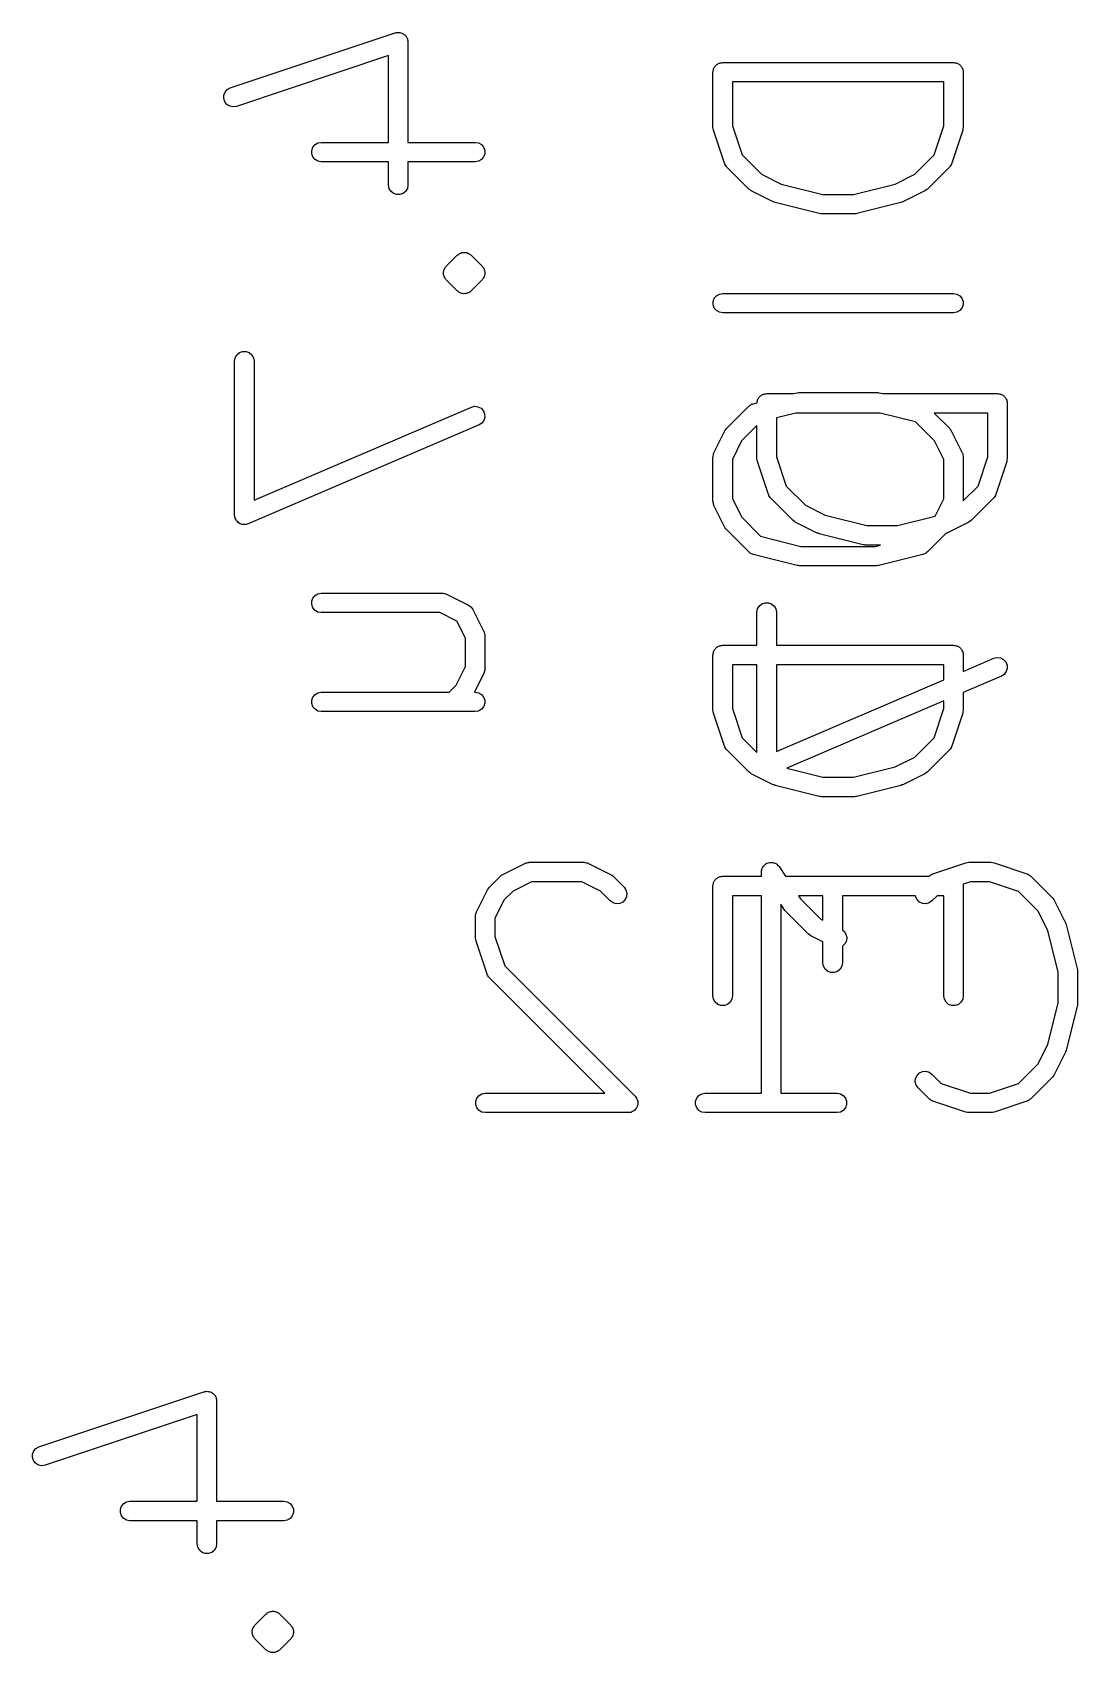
# Model space of a CAD drawing. Extents: x 7.9 to 72.3, y -91 to -26.2.
# Drawn here: x 17.13 to 22.59, y -50.54 to -42.08 of the extents above; entities that cross this region are included whole.
import ezdxf

# ---------------------------------------------------------------- set-up
doc = ezdxf.new("R2010")
doc.units = 0
doc.header["$MEASUREMENT"] = 0
doc.layers.add('BLACK', color=7, linetype='CONTINUOUS')

msp = doc.modelspace()

# ---------------------------------------------------------------- linework, layer by layer
at = {"layer": 'Black'}
for p, q in [((18.1625, -42.3689), (19.0243, -42.0816)), ((19.0243, -42.0816), (19.028, -42.0811)), ((19.028, -42.0811), (19.0316, -42.0798)), ((19.0316, -42.0798), (19.0367, -42.0798)), ((19.0367, -42.0798), (19.0418, -42.079)), ((19.0418, -42.079), (19.0454, -42.0798)), ((19.0454, -42.0798), (19.0492, -42.0798)), ((19.0492, -42.0798), (19.054, -42.0815)), ((19.054, -42.0815), (19.0591, -42.0826)), ((19.0591, -42.0826), (19.0623, -42.0845)), ((19.0623, -42.0845), (19.0658, -42.0858)), ((19.0658, -42.0858), (19.0697, -42.0891)), ((19.0697, -42.0891), (19.0741, -42.0918)), ((19.0741, -42.0918), (19.0764, -42.0947)), ((19.0764, -42.0947), (19.0793, -42.0972)), ((19.0793, -42.0972), (19.0819, -42.1016)), ((19.0819, -42.1016), (19.0851, -42.1056)), ((19.0851, -42.1056), (19.0862, -42.1092)), ((19.0862, -42.1092), (19.0881, -42.1124)), ((19.0881, -42.1124), (19.089, -42.1175)), ((19.089, -42.1175), (19.0906, -42.1224)), ((19.0906, -42.1224), (19.0905, -42.1261)), ((19.0905, -42.1261), (19.0912, -42.1298)), ((19.0912, -42.1298), (19.0912, -42.6535)), ((18.9896, -42.2003), (18.1947, -42.4653)), ((18.9896, -42.6535), (18.9896, -42.2003)), ((20.7106, -42.2433), (20.7148, -42.2417)), ((20.7148, -42.2417), (20.7187, -42.2395)), ((20.7187, -42.2395), (20.7231, -42.2388)), ((20.7231, -42.2388), (20.7272, -42.2372)), ((20.7272, -42.2372), (20.7317, -42.2372)), ((20.7317, -42.2372), (20.736, -42.2365)), ((20.736, -42.2365), (21.9425, -42.2365)), ((21.9425, -42.2365), (21.9469, -42.2372)), ((21.9469, -42.2372), (21.9514, -42.2372)), ((21.9514, -42.2372), (21.9555, -42.2388)), ((21.9555, -42.2388), (21.9599, -42.2395)), ((21.9599, -42.2395), (21.9638, -42.2417)), ((21.9638, -42.2417), (21.9679, -42.2433)), ((20.6852, -42.2873), (20.686, -42.2829)), ((20.6852, -42.5745), (20.6852, -42.2873)), ((20.686, -42.2784), (20.6875, -42.2743)), ((20.686, -42.2829), (20.686, -42.2784)), ((20.6875, -42.2743), (20.6883, -42.2699)), ((20.6883, -42.2699), (20.6905, -42.266)), ((20.6905, -42.266), (20.6921, -42.2619)), ((20.6921, -42.2619), (20.6949, -42.2585)), ((20.6949, -42.2585), (20.6971, -42.2546)), ((20.6971, -42.2546), (20.7005, -42.2518)), ((20.7005, -42.2518), (20.7034, -42.2483)), ((20.7034, -42.2483), (20.7072, -42.2461)), ((20.7072, -42.2461), (20.7106, -42.2433)), ((21.9679, -42.2433), (21.9714, -42.2461)), ((21.9714, -42.2461), (21.9752, -42.2483)), ((21.9752, -42.2483), (21.9781, -42.2518)), ((21.9781, -42.2518), (21.9815, -42.2546)), ((21.9815, -42.2546), (21.9837, -42.2585)), ((21.9837, -42.2585), (21.9865, -42.2619)), ((21.9865, -42.2619), (21.9881, -42.266)), ((21.9881, -42.266), (21.9903, -42.2699)), ((21.9903, -42.2699), (21.9911, -42.2743)), ((21.9911, -42.2743), (21.9926, -42.2784)), ((21.9926, -42.2784), (21.9926, -42.2829)), ((21.9926, -42.2829), (21.9933, -42.2873)), ((21.9933, -42.2873), (21.9933, -42.5745)), ((18.1283, -42.4245), (18.1288, -42.4069)), ((18.1288, -42.4069), (18.1353, -42.3905)), ((18.1353, -42.3905), (18.147, -42.3773)), ((18.147, -42.3773), (18.1625, -42.3689)), ((20.7868, -42.3381), (20.7868, -42.5663)), ((21.8917, -42.3381), (20.7868, -42.3381)), ((21.8917, -42.5663), (21.8917, -42.3381)), ((18.1339, -42.4413), (18.1283, -42.4245)), ((18.1449, -42.4551), (18.1339, -42.4413)), ((18.1599, -42.4643), (18.1449, -42.4551)), ((18.1772, -42.4679), (18.1599, -42.4643)), ((18.1947, -42.4653), (18.1772, -42.4679)), ((20.6867, -42.5825), (20.6852, -42.5745)), ((20.7868, -42.5663), (20.8379, -42.7194)), ((21.8407, -42.7194), (21.8917, -42.5663)), ((21.9933, -42.5745), (21.9919, -42.5825)), ((18.5942, -42.6789), (18.6056, -42.6654)), ((18.6056, -42.6654), (18.6208, -42.6566)), ((18.6208, -42.6566), (18.6382, -42.6535)), ((18.6382, -42.6535), (18.9896, -42.6535)), ((19.0912, -42.6535), (19.4425, -42.6535)), ((19.4425, -42.6535), (19.4599, -42.6566)), ((19.4599, -42.6566), (19.4752, -42.6654)), ((19.4752, -42.6654), (19.4865, -42.6789)), ((20.6879, -42.5906), (20.6867, -42.5825)), ((20.7453, -42.7629), (20.6879, -42.5906)), ((21.9907, -42.5906), (21.9333, -42.7629)), ((21.9919, -42.5825), (21.9907, -42.5906)), ((18.5882, -42.6955), (18.5942, -42.6789)), ((18.5882, -42.7132), (18.5882, -42.6955)), ((18.5942, -42.7297), (18.5882, -42.7132)), ((18.6056, -42.7432), (18.5942, -42.7297)), ((18.6208, -42.7521), (18.6056, -42.7432)), ((19.4752, -42.7432), (19.4599, -42.7521)), ((19.4865, -42.7297), (19.4752, -42.7432)), ((19.4865, -42.6789), (19.4926, -42.6955)), ((19.4926, -42.7132), (19.4865, -42.7297)), ((19.4926, -42.6955), (19.4926, -42.7132)), ((20.8379, -42.7194), (20.9385, -42.82)), ((21.7401, -42.82), (21.8407, -42.7194)), ((18.6382, -42.7551), (18.6208, -42.7521)), ((18.9896, -42.7551), (18.6382, -42.7551)), ((18.9896, -42.8767), (18.9896, -42.7551)), ((19.4425, -42.7551), (19.0912, -42.7551)), ((19.0912, -42.7551), (19.0912, -42.8767)), ((19.4599, -42.7521), (19.4425, -42.7551)), ((20.7467, -42.7655), (20.7453, -42.7629)), ((20.7475, -42.7683), (20.7467, -42.7655)), ((20.7509, -42.7732), (20.7475, -42.7683)), ((20.7537, -42.7785), (20.7509, -42.7732)), ((20.7559, -42.7804), (20.7537, -42.7785)), ((20.7576, -42.7828), (20.7559, -42.7804)), ((20.8725, -42.8977), (20.7576, -42.7828)), ((20.9385, -42.82), (21.041, -42.8713)), ((21.6376, -42.8713), (21.7401, -42.82)), ((21.921, -42.7828), (21.8061, -42.8977)), ((21.9227, -42.7804), (21.921, -42.7828)), ((21.9249, -42.7785), (21.9227, -42.7804)), ((21.9277, -42.7732), (21.9249, -42.7785)), ((21.9311, -42.7683), (21.9277, -42.7732)), ((21.9319, -42.7655), (21.9311, -42.7683)), ((21.9333, -42.7629), (21.9319, -42.7655)), ((18.9926, -42.8941), (18.9896, -42.8767)), ((19.0015, -42.9093), (18.9926, -42.8941)), ((19.015, -42.9207), (19.0015, -42.9093)), ((19.0793, -42.9093), (19.0658, -42.9207)), ((19.0881, -42.8941), (19.0793, -42.9093)), ((19.0912, -42.8767), (19.0881, -42.8941)), ((20.8792, -42.9024), (20.8725, -42.8977)), ((20.8857, -42.9072), (20.8792, -42.9024)), ((21.0006, -42.9647), (20.8857, -42.9072)), ((21.041, -42.8713), (21.2594, -42.9259)), ((21.4192, -42.9259), (21.6376, -42.8713)), ((21.7929, -42.9072), (21.678, -42.9647)), ((21.7995, -42.9024), (21.7929, -42.9072)), ((21.8061, -42.8977), (21.7995, -42.9024)), ((19.0316, -42.9267), (19.015, -42.9207)), ((19.0492, -42.9267), (19.0316, -42.9267)), ((19.0658, -42.9207), (19.0492, -42.9267)), ((21.0059, -42.9663), (21.0006, -42.9647)), ((21.011, -42.9685), (21.0059, -42.9663)), ((21.2408, -43.026), (21.011, -42.9685)), ((21.2594, -42.9259), (21.4192, -42.9259)), ((21.6676, -42.9685), (21.4378, -43.026)), ((21.6727, -42.9663), (21.6676, -42.9685)), ((21.678, -42.9647), (21.6727, -42.9663)), ((21.247, -43.0264), (21.2408, -43.026)), ((21.2531, -43.0275), (21.247, -43.0264)), ((21.4255, -43.0275), (21.2531, -43.0275)), ((21.4316, -43.0264), (21.4255, -43.0275)), ((21.4378, -43.026), (21.4316, -43.0264)), ((19.2917, -43.3004), (19.3492, -43.2429)), ((19.3492, -43.2429), (19.3528, -43.2404)), ((19.3528, -43.2404), (19.356, -43.2372)), ((19.356, -43.2372), (19.36, -43.2354)), ((19.36, -43.2354), (19.3636, -43.2328)), ((19.3636, -43.2328), (19.3679, -43.2317)), ((19.3679, -43.2317), (19.3719, -43.2298)), ((19.3719, -43.2298), (19.3764, -43.2294)), ((19.3764, -43.2294), (19.3807, -43.2283)), ((19.3807, -43.2283), (19.3851, -43.2286)), ((19.3851, -43.2286), (19.3895, -43.2283)), ((19.3895, -43.2283), (19.3938, -43.2294)), ((19.3938, -43.2294), (19.3982, -43.2298)), ((19.3982, -43.2298), (19.4023, -43.2317)), ((19.4023, -43.2317), (19.4066, -43.2328)), ((19.4066, -43.2328), (19.4102, -43.2354)), ((19.4102, -43.2354), (19.4142, -43.2372)), ((19.4142, -43.2372), (19.4174, -43.2404)), ((19.4174, -43.2404), (19.421, -43.2429)), ((19.421, -43.2429), (19.4785, -43.3004)), ((19.277, -43.3319), (19.2776, -43.3297)), ((19.2774, -43.3363), (19.277, -43.3319)), ((19.277, -43.3407), (19.2774, -43.3363)), ((19.2776, -43.3429), (19.277, -43.3407)), ((19.2776, -43.3275), (19.2784, -43.3254)), ((19.2776, -43.3297), (19.2776, -43.3275)), ((19.2784, -43.3254), (19.2786, -43.3232)), ((19.2786, -43.3232), (19.2805, -43.3191)), ((19.2805, -43.3191), (19.2816, -43.3148)), ((19.2816, -43.3148), (19.2829, -43.313)), ((19.2829, -43.313), (19.2836, -43.3109)), ((19.2836, -43.3109), (19.2851, -43.3092)), ((19.2851, -43.3092), (19.286, -43.3072)), ((19.286, -43.3072), (19.2892, -43.304)), ((19.2892, -43.304), (19.2917, -43.3004)), ((19.4785, -43.3004), (19.481, -43.304)), ((19.481, -43.304), (19.4842, -43.3072)), ((19.4842, -43.3072), (19.4851, -43.3092)), ((19.4851, -43.3092), (19.4865, -43.3109)), ((19.4865, -43.3109), (19.4873, -43.313)), ((19.4873, -43.313), (19.4886, -43.3148)), ((19.4886, -43.3148), (19.4897, -43.3191)), ((19.4897, -43.3191), (19.4916, -43.3232)), ((19.4916, -43.3232), (19.4918, -43.3254)), ((19.4918, -43.3254), (19.4926, -43.3275)), ((19.4926, -43.3275), (19.4926, -43.3297)), ((19.4926, -43.3297), (19.4932, -43.3319)), ((19.4932, -43.3407), (19.4926, -43.3429)), ((19.4932, -43.3319), (19.4928, -43.3363)), ((19.4928, -43.3363), (19.4932, -43.3407)), ((19.2776, -43.3451), (19.2776, -43.3429)), ((19.2784, -43.3472), (19.2776, -43.3451)), ((19.2786, -43.3495), (19.2784, -43.3472)), ((19.2805, -43.3535), (19.2786, -43.3495)), ((19.2816, -43.3578), (19.2805, -43.3535)), ((19.2829, -43.3596), (19.2816, -43.3578)), ((19.2836, -43.3617), (19.2829, -43.3596)), ((19.2851, -43.3634), (19.2836, -43.3617)), ((19.286, -43.3654), (19.2851, -43.3634)), ((19.2892, -43.3686), (19.286, -43.3654)), ((19.2917, -43.3722), (19.2892, -43.3686)), ((19.3492, -43.4297), (19.2917, -43.3722)), ((19.4785, -43.3722), (19.421, -43.4297)), ((19.481, -43.3686), (19.4785, -43.3722)), ((19.4842, -43.3654), (19.481, -43.3686)), ((19.4851, -43.3634), (19.4842, -43.3654)), ((19.4865, -43.3617), (19.4851, -43.3634)), ((19.4873, -43.3596), (19.4865, -43.3617)), ((19.4886, -43.3578), (19.4873, -43.3596)), ((19.4897, -43.3535), (19.4886, -43.3578)), ((19.4916, -43.3495), (19.4897, -43.3535)), ((19.4918, -43.3472), (19.4916, -43.3495)), ((19.4926, -43.3451), (19.4918, -43.3472)), ((19.4926, -43.3429), (19.4926, -43.3451)), ((19.3528, -43.4322), (19.3492, -43.4297)), ((19.356, -43.4354), (19.3528, -43.4322)), ((19.36, -43.4373), (19.356, -43.4354)), ((19.3636, -43.4398), (19.36, -43.4373)), ((19.3679, -43.441), (19.3636, -43.4398)), ((19.3719, -43.4428), (19.3679, -43.441)), ((19.3764, -43.4432), (19.3719, -43.4428)), ((19.3807, -43.4444), (19.3764, -43.4432)), ((19.3851, -43.444), (19.3807, -43.4444)), ((19.3895, -43.4444), (19.3851, -43.444)), ((19.3938, -43.4432), (19.3895, -43.4444)), ((19.3982, -43.4428), (19.3938, -43.4432)), ((19.4023, -43.441), (19.3982, -43.4428)), ((19.4066, -43.4398), (19.4023, -43.441)), ((19.4102, -43.4373), (19.4066, -43.4398)), ((19.4142, -43.4354), (19.4102, -43.4373)), ((19.4174, -43.4322), (19.4142, -43.4354)), ((19.421, -43.4297), (19.4174, -43.4322)), ((20.686, -43.4849), (20.6921, -43.4684)), ((20.686, -43.5026), (20.686, -43.4849)), ((20.6921, -43.5192), (20.686, -43.5026)), ((20.6921, -43.4684), (20.7034, -43.4548)), ((20.7034, -43.4548), (20.7187, -43.446)), ((20.7187, -43.446), (20.736, -43.443)), ((20.736, -43.443), (21.9425, -43.443)), ((21.9425, -43.443), (21.9599, -43.446)), ((21.9599, -43.446), (21.9752, -43.4548)), ((21.9752, -43.4548), (21.9865, -43.4684)), ((21.9865, -43.4684), (21.9926, -43.4849)), ((21.9926, -43.5026), (21.9865, -43.5192)), ((21.9926, -43.4849), (21.9926, -43.5026)), ((20.7034, -43.5327), (20.6921, -43.5192)), ((20.7187, -43.5415), (20.7034, -43.5327)), ((20.736, -43.5446), (20.7187, -43.5415)), ((21.9425, -43.5446), (20.736, -43.5446)), ((21.9599, -43.5415), (21.9425, -43.5446)), ((21.9752, -43.5327), (21.9599, -43.5415)), ((21.9865, -43.5192), (21.9752, -43.5327)), ((18.1883, -43.7786), (18.1971, -43.7633)), ((18.1971, -43.7633), (18.2106, -43.7519)), ((18.2106, -43.7519), (18.2272, -43.7459)), ((18.2272, -43.7459), (18.2449, -43.7459)), ((18.2449, -43.7459), (18.2614, -43.7519)), ((18.2614, -43.7519), (18.275, -43.7633)), ((18.275, -43.7633), (18.2838, -43.7786)), ((18.1852, -43.7959), (18.1883, -43.7786)), ((18.1852, -44.6003), (18.1852, -43.7959)), ((18.2838, -43.7786), (18.2868, -43.7959)), ((18.2868, -43.7959), (18.2868, -44.5232)), ((20.8916, -44.021), (20.8961, -44.019)), ((20.8961, -44.019), (20.9158, -44.0141)), ((20.9158, -44.0141), (20.916, -44.0129)), ((20.916, -44.0084), (20.9175, -44.0043)), ((20.916, -44.0129), (20.916, -44.0084)), ((20.9175, -44.0043), (20.9183, -43.9999)), ((20.9183, -43.9999), (20.9205, -43.996)), ((20.9205, -43.996), (20.9221, -43.9919)), ((20.9221, -43.9919), (20.9249, -43.9885)), ((20.9249, -43.9885), (20.9271, -43.9846)), ((20.9271, -43.9846), (20.9305, -43.9818)), ((20.9305, -43.9818), (20.9334, -43.9783)), ((20.9334, -43.9783), (20.9372, -43.9761)), ((20.9372, -43.9761), (20.9406, -43.9733)), ((20.9406, -43.9733), (20.9448, -43.9717)), ((20.9448, -43.9717), (20.9487, -43.9695)), ((20.9487, -43.9695), (20.9531, -43.9688)), ((20.9531, -43.9688), (20.9572, -43.9672)), ((20.9572, -43.9672), (20.9617, -43.9672)), ((20.9617, -43.9672), (20.966, -43.9665)), ((20.966, -43.9665), (21.1062, -43.9665)), ((21.1062, -43.9665), (21.1259, -43.9616)), ((21.1259, -43.9616), (21.1321, -43.9611)), ((21.1321, -43.9611), (21.1382, -43.96)), ((21.1382, -43.96), (21.5404, -43.96)), ((21.5404, -43.96), (21.5465, -43.9611)), ((21.5465, -43.9611), (21.5527, -43.9616)), ((21.5527, -43.9616), (21.5723, -43.9665)), ((21.5723, -43.9665), (22.1725, -43.9665)), ((22.1725, -43.9665), (22.1769, -43.9672)), ((22.1769, -43.9672), (22.1814, -43.9672)), ((22.1814, -43.9672), (22.1855, -43.9688)), ((22.1855, -43.9688), (22.1899, -43.9695)), ((22.1899, -43.9695), (22.1938, -43.9717)), ((22.1938, -43.9717), (22.1979, -43.9733)), ((22.1979, -43.9733), (22.2014, -43.9761)), ((22.2014, -43.9761), (22.2052, -43.9783)), ((22.2052, -43.9783), (22.2081, -43.9818)), ((22.2081, -43.9818), (22.2115, -43.9846)), ((22.2115, -43.9846), (22.2137, -43.9885)), ((22.2137, -43.9885), (22.2165, -43.9919)), ((22.2165, -43.9919), (22.2181, -43.996)), ((22.2181, -43.996), (22.2203, -43.9999)), ((22.2203, -43.9999), (22.2211, -44.0043)), ((22.2211, -44.0043), (22.2226, -44.0084)), ((22.2226, -44.0084), (22.2226, -44.0129)), ((22.2226, -44.0129), (22.2233, -44.0173)), ((22.2233, -44.0173), (22.2233, -44.3045)), ((18.2868, -44.5232), (19.4225, -44.0365)), ((19.4225, -44.0365), (19.4397, -44.0325)), ((19.4397, -44.0325), (19.4572, -44.0346)), ((19.4572, -44.0346), (19.473, -44.0425)), ((19.473, -44.0425), (19.4851, -44.0554)), ((19.4851, -44.0554), (19.492, -44.0716)), ((19.493, -44.0892), (19.4879, -44.1061)), ((19.492, -44.0716), (19.493, -44.0892)), ((20.7576, -44.1473), (20.8725, -44.0324)), ((20.8725, -44.0324), (20.8765, -44.0296)), ((20.8765, -44.0296), (20.88, -44.0262)), ((20.88, -44.0262), (20.8836, -44.0246)), ((20.8836, -44.0246), (20.8869, -44.0222)), ((20.8869, -44.0222), (20.8916, -44.021)), ((21.1188, -44.0681), (21.0168, -44.0935)), ((21.0168, -44.0935), (21.0168, -44.2963)), ((21.5598, -44.0681), (21.1188, -44.0681)), ((21.7442, -44.1142), (21.5598, -44.0681)), ((21.8418, -44.0681), (21.921, -44.1473)), ((22.1217, -44.0681), (21.8418, -44.0681)), ((22.1217, -44.2963), (22.1217, -44.0681)), ((19.4626, -44.1299), (18.2561, -44.647)), ((19.4773, -44.1202), (19.4626, -44.1299)), ((19.4879, -44.1061), (19.4773, -44.1202)), ((20.6906, -44.2754), (20.7481, -44.1605)), ((20.7481, -44.1605), (20.7529, -44.1539)), ((20.7529, -44.1539), (20.7576, -44.1473)), ((20.9152, -44.1333), (20.8352, -44.2133)), ((20.9152, -44.3045), (20.9152, -44.1333)), ((21.8433, -44.2133), (21.7442, -44.1142)), ((21.921, -44.1473), (21.9257, -44.1539)), ((21.9257, -44.1539), (21.9305, -44.1605)), ((21.9305, -44.1605), (21.988, -44.2754)), ((20.8352, -44.2133), (20.7868, -44.3101)), ((21.8917, -44.3101), (21.8433, -44.2133)), ((20.6852, -44.2981), (20.6858, -44.2952)), ((20.6852, -44.5279), (20.6852, -44.2981)), ((20.6856, -44.2923), (20.6873, -44.2866)), ((20.6858, -44.2952), (20.6856, -44.2923)), ((20.6873, -44.2866), (20.6883, -44.2807)), ((20.6883, -44.2807), (20.6898, -44.2782)), ((20.6898, -44.2782), (20.6906, -44.2754)), ((20.7868, -44.3101), (20.7868, -44.5159)), ((20.9167, -44.3125), (20.9152, -44.3045)), ((20.9179, -44.3206), (20.9167, -44.3125)), ((20.9753, -44.4929), (20.9179, -44.3206)), ((21.0168, -44.2963), (21.0679, -44.4494)), ((21.8917, -44.5159), (21.8917, -44.3101)), ((21.988, -44.2754), (21.9888, -44.2782)), ((21.9888, -44.2782), (21.9903, -44.2807)), ((21.9903, -44.2807), (21.9913, -44.2866)), ((21.9913, -44.2866), (21.993, -44.2923)), ((21.993, -44.2923), (21.9928, -44.2952)), ((21.9928, -44.2952), (21.9933, -44.2981)), ((21.9933, -44.2981), (21.9933, -44.5268)), ((22.0707, -44.4494), (22.1217, -44.2963)), ((22.2207, -44.3206), (22.1633, -44.4929)), ((22.2219, -44.3125), (22.2207, -44.3206)), ((22.2233, -44.3045), (22.2219, -44.3125)), ((20.6858, -44.5308), (20.6852, -44.5279)), ((20.7868, -44.5159), (20.8353, -44.6127)), ((20.9767, -44.4955), (20.9753, -44.4929)), ((20.9775, -44.4983), (20.9767, -44.4955)), ((20.9809, -44.5032), (20.9775, -44.4983)), ((20.9837, -44.5085), (20.9809, -44.5032)), ((20.9859, -44.5104), (20.9837, -44.5085)), ((20.9876, -44.5128), (20.9859, -44.5104)), ((21.1025, -44.6277), (20.9876, -44.5128)), ((21.0679, -44.4494), (21.1685, -44.55)), ((21.8464, -44.6066), (21.8917, -44.5159)), ((21.9933, -44.5268), (22.0707, -44.4494)), ((22.151, -44.5128), (22.0361, -44.6277)), ((22.1527, -44.5104), (22.151, -44.5128)), ((22.1549, -44.5085), (22.1527, -44.5104)), ((22.1577, -44.5032), (22.1549, -44.5085)), ((22.1611, -44.4983), (22.1577, -44.5032)), ((22.1619, -44.4955), (22.1611, -44.4983)), ((22.1633, -44.4929), (22.1619, -44.4955)), ((18.1863, -44.606), (18.1852, -44.6003)), ((18.1866, -44.6119), (18.1863, -44.606)), ((18.1878, -44.6146), (18.1866, -44.6119)), ((20.6856, -44.5337), (20.6858, -44.5308)), ((20.6873, -44.5394), (20.6856, -44.5337)), ((20.6883, -44.5453), (20.6873, -44.5394)), ((20.6898, -44.5478), (20.6883, -44.5453)), ((20.6906, -44.5506), (20.6898, -44.5478)), ((20.7481, -44.6655), (20.6906, -44.5506)), ((21.1685, -44.55), (21.271, -44.6013)), ((21.271, -44.6013), (21.4894, -44.6559)), ((21.6492, -44.6559), (21.8464, -44.6066)), ((18.1883, -44.6176), (18.1878, -44.6146)), ((18.1912, -44.6227), (18.1883, -44.6176)), ((18.1935, -44.6281), (18.1912, -44.6227)), ((18.1956, -44.6303), (18.1935, -44.6281)), ((18.1971, -44.6329), (18.1956, -44.6303)), ((18.2016, -44.6367), (18.1971, -44.6329)), ((18.2056, -44.6409), (18.2016, -44.6367)), ((18.2083, -44.6423), (18.2056, -44.6409)), ((18.2106, -44.6443), (18.2083, -44.6423)), ((18.2161, -44.6463), (18.2106, -44.6443)), ((18.2214, -44.6489), (18.2161, -44.6463)), ((18.2244, -44.6493), (18.2214, -44.6489)), ((18.2272, -44.6503), (18.2244, -44.6493)), ((18.2331, -44.6503), (18.2272, -44.6503)), ((18.2389, -44.651), (18.2331, -44.6503)), ((18.2418, -44.6503), (18.2389, -44.651)), ((18.2449, -44.6503), (18.2418, -44.6503)), ((18.2504, -44.6483), (18.2449, -44.6503)), ((18.2561, -44.647), (18.2504, -44.6483)), ((20.7529, -44.6721), (20.7481, -44.6655)), ((20.7576, -44.6787), (20.7529, -44.6721)), ((20.8725, -44.7936), (20.7576, -44.6787)), ((20.8353, -44.6127), (20.9344, -44.7118)), ((21.1092, -44.6324), (21.1025, -44.6277)), ((21.1157, -44.6372), (21.1092, -44.6324)), ((21.2306, -44.6947), (21.1157, -44.6372)), ((21.2359, -44.6963), (21.2306, -44.6947)), ((21.241, -44.6985), (21.2359, -44.6963)), ((21.4894, -44.6559), (21.6492, -44.6559)), ((21.9038, -44.6959), (21.8061, -44.7936)), ((21.908, -44.6947), (21.9038, -44.6959)), ((22.0229, -44.6372), (21.908, -44.6947)), ((22.0295, -44.6324), (22.0229, -44.6372)), ((22.0361, -44.6277), (22.0295, -44.6324)), ((20.9344, -44.7118), (21.1445, -44.7644)), ((21.1445, -44.7644), (21.5341, -44.7644)), ((21.4708, -44.756), (21.241, -44.6985)), ((21.477, -44.7564), (21.4708, -44.756)), ((21.4831, -44.7575), (21.477, -44.7564)), ((21.5616, -44.7575), (21.4831, -44.7575)), ((21.5341, -44.7644), (21.5616, -44.7575)), ((20.8765, -44.7964), (20.8725, -44.7936)), ((20.88, -44.7998), (20.8765, -44.7964)), ((20.8836, -44.8014), (20.88, -44.7998)), ((20.8869, -44.8038), (20.8836, -44.8014)), ((20.8916, -44.805), (20.8869, -44.8038)), ((20.8961, -44.807), (20.8916, -44.805)), ((21.1259, -44.8644), (20.8961, -44.807)), ((21.1321, -44.8649), (21.1259, -44.8644)), ((21.1382, -44.866), (21.1321, -44.8649)), ((21.5404, -44.866), (21.1382, -44.866)), ((21.5465, -44.8649), (21.5404, -44.866)), ((21.5527, -44.8644), (21.5465, -44.8649)), ((21.7825, -44.807), (21.5527, -44.8644)), ((21.787, -44.805), (21.7825, -44.807)), ((21.7917, -44.8038), (21.787, -44.805)), ((21.795, -44.8014), (21.7917, -44.8038)), ((21.7986, -44.7998), (21.795, -44.8014)), ((21.8021, -44.7964), (21.7986, -44.7998)), ((21.8061, -44.7936), (21.8021, -44.7964)), ((18.5882, -45.0511), (18.5942, -45.0345)), ((18.5942, -45.0345), (18.6056, -45.021)), ((18.6056, -45.021), (18.6208, -45.0121)), ((18.6208, -45.0121), (18.6382, -45.0091)), ((18.6382, -45.0091), (19.2702, -45.0091)), ((19.2702, -45.0091), (19.2731, -45.0096)), ((19.2731, -45.0096), (19.276, -45.0094)), ((19.276, -45.0094), (19.2817, -45.0111)), ((19.2817, -45.0111), (19.2876, -45.0121)), ((19.2876, -45.0121), (19.2901, -45.0136)), ((19.2901, -45.0136), (19.2929, -45.0144)), ((19.2929, -45.0144), (19.4078, -45.0719)), ((18.5882, -45.0687), (18.5882, -45.0511)), ((18.5942, -45.0853), (18.5882, -45.0687)), ((18.6056, -45.0988), (18.5942, -45.0853)), ((18.6208, -45.1076), (18.6056, -45.0988)), ((18.6382, -45.1107), (18.6208, -45.1076)), ((19.2582, -45.1107), (18.6382, -45.1107)), ((19.3472, -45.1552), (19.2582, -45.1107)), ((19.4078, -45.0719), (19.4138, -45.0763)), ((19.4138, -45.0763), (19.42, -45.0804)), ((19.42, -45.0804), (19.4209, -45.0816)), ((19.4209, -45.0816), (19.422, -45.0824)), ((19.422, -45.0824), (19.4261, -45.0886)), ((19.4261, -45.0886), (19.4305, -45.0946)), ((19.4305, -45.0946), (19.488, -45.2095)), ((20.9152, -45.1089), (20.9183, -45.0915)), ((20.9152, -45.2814), (20.9152, -45.1089)), ((20.9183, -45.0915), (20.9271, -45.0762)), ((20.9271, -45.0762), (20.9406, -45.0649)), ((20.9406, -45.0649), (20.9572, -45.0588)), ((20.9572, -45.0588), (20.9749, -45.0588)), ((20.9749, -45.0588), (20.9914, -45.0649)), ((20.9914, -45.0649), (21.005, -45.0762)), ((21.005, -45.0762), (21.0138, -45.0915)), ((21.0138, -45.0915), (21.0168, -45.1089)), ((21.0168, -45.1089), (21.0168, -45.2814)), ((19.3917, -45.2442), (19.3472, -45.1552)), ((19.3917, -45.3926), (19.3917, -45.2442)), ((19.488, -45.2095), (19.4888, -45.2123)), ((19.4888, -45.2123), (19.4903, -45.2149)), ((19.4903, -45.2149), (19.4913, -45.2207)), ((19.4913, -45.2207), (19.493, -45.2264)), ((19.493, -45.2264), (19.4928, -45.2294)), ((19.4928, -45.2294), (19.4933, -45.2322)), ((19.4933, -45.2322), (19.4933, -45.4046)), ((20.7072, -45.2911), (20.7106, -45.2882)), ((20.7106, -45.2882), (20.7148, -45.2867)), ((20.7148, -45.2867), (20.7187, -45.2845)), ((20.7187, -45.2845), (20.7231, -45.2837)), ((20.7231, -45.2837), (20.7272, -45.2822)), ((20.7272, -45.2822), (20.7317, -45.2822)), ((20.7317, -45.2822), (20.736, -45.2814)), ((20.736, -45.2814), (20.9152, -45.2814)), ((21.0168, -45.2814), (21.9425, -45.2814)), ((21.9425, -45.2814), (21.9469, -45.2822)), ((21.9469, -45.2822), (21.9514, -45.2822)), ((21.9514, -45.2822), (21.9555, -45.2837)), ((21.9555, -45.2837), (21.9599, -45.2845)), ((21.9599, -45.2845), (21.9638, -45.2867)), ((21.9638, -45.2867), (21.9679, -45.2882)), ((21.9679, -45.2882), (21.9714, -45.2911)), ((20.6852, -45.3322), (20.686, -45.3279)), ((20.6852, -45.6195), (20.6852, -45.3322)), ((20.686, -45.3234), (20.6875, -45.3192)), ((20.686, -45.3279), (20.686, -45.3234)), ((20.6875, -45.3192), (20.6883, -45.3149)), ((20.6883, -45.3149), (20.6905, -45.311)), ((20.6905, -45.311), (20.6921, -45.3068)), ((20.6921, -45.3068), (20.6949, -45.3034)), ((20.6949, -45.3034), (20.6971, -45.2996)), ((20.6971, -45.2996), (20.7005, -45.2967)), ((20.7005, -45.2967), (20.7034, -45.2933)), ((20.7034, -45.2933), (20.7072, -45.2911)), ((21.9714, -45.2911), (21.9752, -45.2933)), ((21.9752, -45.2933), (21.9781, -45.2967)), ((21.9781, -45.2967), (21.9815, -45.2996)), ((21.9815, -45.2996), (21.9837, -45.3034)), ((21.9837, -45.3034), (21.9865, -45.3068)), ((21.9865, -45.3068), (21.9881, -45.311)), ((21.9881, -45.311), (21.9903, -45.3149)), ((21.9903, -45.3149), (21.9911, -45.3192)), ((21.9911, -45.3192), (21.9926, -45.3234)), ((21.9926, -45.3234), (21.9926, -45.3279)), ((21.9926, -45.3279), (21.9933, -45.3322)), ((21.9933, -45.3322), (21.9933, -45.4176)), ((21.9933, -45.4176), (22.1525, -45.3494)), ((22.1525, -45.3494), (22.1697, -45.3454)), ((22.1697, -45.3454), (22.1872, -45.3475)), ((22.1872, -45.3475), (22.203, -45.3554)), ((22.203, -45.3554), (22.2151, -45.3683)), ((22.2151, -45.3683), (22.222, -45.3845)), ((19.3433, -45.4894), (19.3917, -45.3926)), ((19.488, -45.4273), (19.4386, -45.5262)), ((19.4888, -45.4245), (19.488, -45.4273)), ((19.4903, -45.422), (19.4888, -45.4245)), ((19.4913, -45.4161), (19.4903, -45.422)), ((19.493, -45.4104), (19.4913, -45.4161)), ((19.4933, -45.4046), (19.4928, -45.4075)), ((19.4928, -45.4075), (19.493, -45.4104)), ((20.7868, -45.383), (20.7868, -45.6113)), ((20.9152, -45.383), (20.7868, -45.383)), ((20.9152, -45.8418), (20.9152, -45.383)), ((21.0168, -45.383), (21.0168, -45.8361)), ((21.8917, -45.383), (21.0168, -45.383)), ((21.8917, -45.4612), (21.8917, -45.383)), ((22.1926, -45.4428), (21.9933, -45.5282)), ((22.2073, -45.4332), (22.1926, -45.4428)), ((22.2179, -45.419), (22.2073, -45.4332)), ((22.223, -45.4021), (22.2179, -45.419)), ((22.222, -45.3845), (22.223, -45.4021)), ((18.5942, -45.5516), (18.6056, -45.538)), ((18.6056, -45.538), (18.6208, -45.5292)), ((18.6208, -45.5292), (18.6382, -45.5262)), ((18.6382, -45.5262), (19.3066, -45.5262)), ((19.3066, -45.5262), (19.3433, -45.4894)), ((19.4386, -45.5262), (19.4425, -45.5262)), ((19.4425, -45.5262), (19.4599, -45.5292)), ((19.4599, -45.5292), (19.4752, -45.538)), ((19.4752, -45.538), (19.4865, -45.5516)), ((21.0168, -45.8361), (21.8917, -45.4612)), ((21.9933, -45.5282), (21.9933, -45.6195)), ((18.5882, -45.5681), (18.5942, -45.5516)), ((18.5882, -45.5858), (18.5882, -45.5681)), ((18.5942, -45.6024), (18.5882, -45.5858)), ((18.6056, -45.6159), (18.5942, -45.6024)), ((18.6208, -45.6247), (18.6056, -45.6159)), ((18.6382, -45.6278), (18.6208, -45.6247)), ((19.4425, -45.6278), (18.6382, -45.6278)), ((19.4599, -45.6247), (19.4425, -45.6278)), ((19.4752, -45.6159), (19.4599, -45.6247)), ((19.4865, -45.6024), (19.4752, -45.6159)), ((19.4865, -45.5516), (19.4926, -45.5681)), ((19.4926, -45.5858), (19.4865, -45.6024)), ((19.4926, -45.5681), (19.4926, -45.5858)), ((20.6867, -45.6275), (20.6852, -45.6195)), ((20.6879, -45.6356), (20.6867, -45.6275)), ((20.7868, -45.6113), (20.8379, -45.7644)), ((21.8917, -45.5717), (21.0706, -45.9237)), ((21.8407, -45.7644), (21.8917, -45.6113)), ((21.8917, -45.6113), (21.8917, -45.5717)), ((21.9919, -45.6275), (21.9907, -45.6356)), ((21.9933, -45.6195), (21.9919, -45.6275)), ((20.7453, -45.8079), (20.6879, -45.6356)), ((21.9907, -45.6356), (21.9333, -45.8079)), ((20.8379, -45.7644), (20.9152, -45.8418)), ((21.7401, -45.865), (21.8407, -45.7644)), ((20.7467, -45.8105), (20.7453, -45.8079)), ((20.7475, -45.8133), (20.7467, -45.8105)), ((20.7509, -45.8182), (20.7475, -45.8133)), ((20.7537, -45.8234), (20.7509, -45.8182)), ((20.7559, -45.8254), (20.7537, -45.8234)), ((20.7576, -45.8278), (20.7559, -45.8254)), ((20.8725, -45.9427), (20.7576, -45.8278)), ((21.6376, -45.9163), (21.7401, -45.865)), ((21.921, -45.8278), (21.8061, -45.9427)), ((21.9227, -45.8254), (21.921, -45.8278)), ((21.9249, -45.8234), (21.9227, -45.8254)), ((21.9277, -45.8182), (21.9249, -45.8234)), ((21.9311, -45.8133), (21.9277, -45.8182)), ((21.9319, -45.8105), (21.9311, -45.8133)), ((21.9333, -45.8079), (21.9319, -45.8105)), ((20.8792, -45.9474), (20.8725, -45.9427)), ((20.8857, -45.9522), (20.8792, -45.9474)), ((21.0006, -46.0097), (20.8857, -45.9522)), ((21.0706, -45.9237), (21.2594, -45.9709)), ((21.4192, -45.9709), (21.6376, -45.9163)), ((21.7929, -45.9522), (21.678, -46.0097)), ((21.7995, -45.9473), (21.7929, -45.9522)), ((21.8061, -45.9427), (21.7995, -45.9473)), ((21.0059, -46.0112), (21.0006, -46.0097)), ((21.011, -46.0135), (21.0059, -46.0112)), ((21.2408, -46.0709), (21.011, -46.0135)), ((21.2594, -45.9709), (21.4192, -45.9709)), ((21.6676, -46.0135), (21.4378, -46.0709)), ((21.6727, -46.0112), (21.6676, -46.0135)), ((21.678, -46.0097), (21.6727, -46.0112)), ((21.247, -46.0714), (21.2408, -46.0709)), ((21.2531, -46.0725), (21.247, -46.0714)), ((21.4255, -46.0725), (21.2531, -46.0725)), ((21.4316, -46.0714), (21.4255, -46.0725)), ((21.4378, -46.0709), (21.4316, -46.0714)), ((19.5874, -46.4781), (19.7023, -46.4206)), ((19.7023, -46.4206), (19.7051, -46.4198)), ((19.7051, -46.4198), (19.7076, -46.4183)), ((19.7076, -46.4183), (19.7135, -46.4173)), ((19.7135, -46.4173), (19.7192, -46.4156)), ((19.7192, -46.4156), (19.7221, -46.4158)), ((19.7221, -46.4158), (19.725, -46.4152)), ((19.725, -46.4152), (20.0123, -46.4152)), ((20.0123, -46.4152), (20.0152, -46.4158)), ((20.0152, -46.4158), (20.0181, -46.4156)), ((20.0181, -46.4156), (20.0238, -46.4173)), ((20.0238, -46.4173), (20.0297, -46.4183)), ((20.0297, -46.4183), (20.0322, -46.4198)), ((20.0322, -46.4198), (20.035, -46.4206)), ((20.035, -46.4206), (20.1499, -46.4781)), ((20.9382, -46.466), (20.9387, -46.4633)), ((20.9382, -46.4879), (20.9382, -46.466)), ((20.9385, -46.4605), (20.9402, -46.4546)), ((20.9387, -46.4633), (20.9385, -46.4605)), ((20.9402, -46.4546), (20.9412, -46.4487)), ((20.9412, -46.4487), (20.9426, -46.4462)), ((20.9426, -46.4462), (20.9434, -46.4435)), ((20.9434, -46.4435), (20.947, -46.4386)), ((20.947, -46.4386), (20.9501, -46.4334)), ((20.9501, -46.4334), (20.9522, -46.4316)), ((20.9522, -46.4316), (20.9539, -46.4293)), ((20.9539, -46.4293), (20.9589, -46.426)), ((20.9589, -46.426), (20.9636, -46.4221)), ((20.9636, -46.4221), (20.9662, -46.4211)), ((20.9662, -46.4211), (20.9686, -46.4195)), ((20.9686, -46.4195), (20.9745, -46.4181)), ((20.9745, -46.4181), (20.9802, -46.416)), ((20.9802, -46.416), (20.983, -46.416)), ((20.983, -46.416), (20.9857, -46.4154)), ((20.9857, -46.4154), (20.9917, -46.416)), ((20.9917, -46.416), (20.9978, -46.416)), ((20.9978, -46.416), (21.0004, -46.417)), ((21.0004, -46.417), (21.0032, -46.4173)), ((21.0032, -46.4173), (21.0087, -46.42)), ((21.0087, -46.42), (21.0144, -46.4221)), ((21.0144, -46.4221), (21.0165, -46.4239)), ((21.0165, -46.4239), (21.0191, -46.4251)), ((21.0191, -46.4251), (21.0232, -46.4295)), ((21.0232, -46.4295), (21.0279, -46.4334)), ((21.0279, -46.4334), (21.0293, -46.4358)), ((21.0293, -46.4358), (21.0312, -46.4379)), ((21.0312, -46.4379), (21.0646, -46.4879)), ((21.8347, -46.4753), (22.0071, -46.4179)), ((22.0071, -46.4179), (22.0151, -46.4167)), ((22.0151, -46.4167), (22.0231, -46.4152)), ((22.0231, -46.4152), (22.138, -46.4152)), ((22.138, -46.4152), (22.146, -46.4167)), ((22.146, -46.4167), (22.1541, -46.4179)), ((22.1541, -46.4179), (22.3264, -46.4753)), ((19.4498, -46.6731), (19.5072, -46.5582)), ((19.5072, -46.5582), (19.5121, -46.5517)), ((19.5121, -46.5517), (19.5167, -46.545)), ((19.5167, -46.545), (19.5742, -46.4876)), ((19.5742, -46.4876), (19.5809, -46.4829)), ((19.5809, -46.4829), (19.5874, -46.4781)), ((19.737, -46.5168), (19.6402, -46.5652)), ((20.0003, -46.5168), (19.737, -46.5168)), ((20.0971, -46.5653), (20.0003, -46.5168)), ((20.1499, -46.4781), (20.1564, -46.4829)), ((20.1564, -46.4829), (20.1631, -46.4876)), ((20.1631, -46.4876), (20.2206, -46.545)), ((20.2206, -46.545), (20.2307, -46.5595)), ((20.2307, -46.5595), (20.2352, -46.5765)), ((20.6852, -46.5387), (20.686, -46.5344)), ((20.6852, -47.1133), (20.6852, -46.5387)), ((20.686, -46.5299), (20.6875, -46.5257)), ((20.686, -46.5344), (20.686, -46.5299)), ((20.6875, -46.5257), (20.6883, -46.5214)), ((20.6883, -46.5214), (20.6905, -46.5175)), ((20.6905, -46.5175), (20.6921, -46.5133)), ((20.6921, -46.5133), (20.6949, -46.5099)), ((20.6949, -46.5099), (20.6971, -46.5061)), ((20.6971, -46.5061), (20.7005, -46.5032)), ((20.7005, -46.5032), (20.7034, -46.4998)), ((20.7034, -46.4998), (20.7072, -46.4976)), ((20.7072, -46.4976), (20.7106, -46.4947)), ((20.7106, -46.4947), (20.7148, -46.4932)), ((20.7148, -46.4932), (20.7187, -46.491)), ((20.7187, -46.491), (20.7231, -46.4902)), ((20.7231, -46.4902), (20.7272, -46.4887)), ((20.7272, -46.4887), (20.7317, -46.4887)), ((20.7317, -46.4887), (20.736, -46.4879)), ((20.736, -46.4879), (20.9382, -46.4879)), ((21.0646, -46.4879), (21.8145, -46.4879)), ((21.8145, -46.4879), (21.8148, -46.4876)), ((21.8148, -46.4876), (21.8172, -46.4859)), ((21.8172, -46.4859), (21.8192, -46.4837)), ((21.8192, -46.4837), (21.8244, -46.4809)), ((21.8244, -46.4809), (21.8293, -46.4775)), ((21.8293, -46.4775), (21.8321, -46.4767)), ((21.8321, -46.4767), (21.8347, -46.4753)), ((22.0314, -46.5168), (21.9925, -46.5298)), ((21.9925, -46.5298), (21.9926, -46.5299)), ((21.9926, -46.5299), (21.9926, -46.5344)), ((21.9926, -46.5344), (21.9933, -46.5387)), ((21.9933, -46.5387), (21.9933, -47.1133)), ((22.1298, -46.5168), (22.0314, -46.5168)), ((22.2829, -46.5679), (22.1298, -46.5168)), ((22.3264, -46.4753), (22.329, -46.4767)), ((22.329, -46.4767), (22.3318, -46.4775)), ((22.3318, -46.4775), (22.3367, -46.4809)), ((22.3367, -46.4809), (22.342, -46.4837)), ((22.342, -46.4837), (22.3439, -46.4859)), ((22.3439, -46.4859), (22.3463, -46.4876)), ((22.3463, -46.4876), (22.4612, -46.6025)), ((19.5944, -46.611), (19.546, -46.7078)), ((19.6402, -46.5652), (19.5944, -46.611)), ((20.1487, -46.6169), (20.0971, -46.5653)), ((20.1632, -46.627), (20.1487, -46.6169)), ((20.1802, -46.6316), (20.1632, -46.627)), ((20.1978, -46.63), (20.1802, -46.6316)), ((20.2138, -46.6226), (20.1978, -46.63)), ((20.2263, -46.6101), (20.2138, -46.6226)), ((20.2337, -46.5941), (20.2263, -46.6101)), ((20.2352, -46.5765), (20.2337, -46.5941)), ((20.9382, -46.5895), (20.7868, -46.5895)), ((20.7868, -46.5895), (20.7868, -47.1133)), ((20.9382, -47.6217), (20.9382, -46.5895)), ((21.0616, -46.6666), (21.0398, -46.6338)), ((21.0398, -46.6338), (21.0398, -47.6217)), ((21.1324, -46.5895), (21.1434, -46.606)), ((21.2598, -46.5895), (21.1324, -46.5895)), ((21.1434, -46.606), (21.2489, -46.7116)), ((21.2598, -46.717), (21.2598, -46.5895)), ((21.7438, -46.5895), (21.3614, -46.5895)), ((21.3614, -46.5895), (21.3614, -46.769)), ((21.7442, -46.5941), (21.7438, -46.5895)), ((21.7517, -46.6101), (21.7442, -46.5941)), ((21.7642, -46.6226), (21.7517, -46.6101)), ((21.7802, -46.63), (21.7642, -46.6226)), ((21.7977, -46.6316), (21.7802, -46.63)), ((21.8148, -46.627), (21.7977, -46.6316)), ((21.8292, -46.6169), (21.8148, -46.627)), ((21.8566, -46.5895), (21.8292, -46.6169)), ((21.8917, -46.5895), (21.8566, -46.5895)), ((21.8917, -47.1133), (21.8917, -46.5895)), ((22.3835, -46.6685), (22.2829, -46.5679)), ((22.4612, -46.6025), (22.4659, -46.6092)), ((22.4659, -46.6092), (22.4707, -46.6157)), ((22.4707, -46.6157), (22.5282, -46.7306)), ((19.4444, -46.6959), (19.4449, -46.693)), ((19.4444, -46.8108), (19.4444, -46.6959)), ((19.4447, -46.69), (19.4464, -46.6843)), ((19.4449, -46.693), (19.4447, -46.69)), ((19.4464, -46.6843), (19.4475, -46.6785)), ((19.4475, -46.6785), (19.4489, -46.6759)), ((19.4489, -46.6759), (19.4498, -46.6731)), ((19.546, -46.7078), (19.546, -46.8025)), ((21.0651, -46.6702), (21.0616, -46.6666)), ((21.068, -46.6743), (21.0651, -46.6702)), ((21.1829, -46.7892), (21.068, -46.6743)), ((21.2489, -46.7116), (21.2598, -46.717)), ((22.4348, -46.771), (22.3835, -46.6685)), ((19.4458, -46.8188), (19.4444, -46.8108)), ((19.546, -46.8025), (19.5971, -46.9557)), ((21.1895, -46.7939), (21.1829, -46.7892)), ((21.1961, -46.7987), (21.1895, -46.7939)), ((21.2598, -46.8306), (21.1961, -46.7987)), ((21.3614, -46.769), (21.3706, -46.7758)), ((21.3706, -46.7758), (21.3803, -46.7906)), ((21.3803, -46.7906), (21.3844, -46.8077)), ((21.3844, -46.8077), (21.3824, -46.8252)), ((22.4894, -46.9894), (22.4348, -46.771)), ((22.5282, -46.7306), (22.5298, -46.7359)), ((22.5298, -46.7359), (22.532, -46.741)), ((22.532, -46.741), (22.5895, -46.9708)), ((19.447, -46.8268), (19.4458, -46.8188)), ((19.5045, -46.9992), (19.447, -46.8268)), ((21.2598, -46.9409), (21.2598, -46.8306)), ((21.3617, -46.8532), (21.3614, -46.8533)), ((21.3614, -46.8533), (21.3614, -46.9409)), ((21.3745, -46.841), (21.3617, -46.8532)), ((21.3824, -46.8252), (21.3745, -46.841)), ((19.5971, -46.9557), (20.278, -47.6366)), ((21.2628, -46.9583), (21.2598, -46.9409)), ((21.2717, -46.9736), (21.2628, -46.9583)), ((21.2852, -46.9849), (21.2717, -46.9736)), ((21.3495, -46.9736), (21.336, -46.9849)), ((21.3583, -46.9583), (21.3495, -46.9736)), ((21.3614, -46.9409), (21.3583, -46.9583)), ((22.5895, -46.9708), (22.5899, -46.977)), ((22.5899, -46.977), (22.591, -46.9831)), ((19.5059, -47.0018), (19.5045, -46.9992)), ((19.5066, -47.0046), (19.5059, -47.0018)), ((19.51, -47.0095), (19.5066, -47.0046)), ((19.5129, -47.0147), (19.51, -47.0095)), ((19.5151, -47.0166), (19.5129, -47.0147)), ((19.5167, -47.019), (19.5151, -47.0166)), ((20.1195, -47.6217), (19.5167, -47.019)), ((21.3017, -46.9909), (21.2852, -46.9849)), ((21.3194, -46.9909), (21.3017, -46.9909)), ((21.336, -46.9849), (21.3194, -46.9909)), ((22.4894, -47.1492), (22.4894, -46.9894)), ((22.591, -46.9831), (22.591, -47.1555)), ((20.6883, -47.1306), (20.6852, -47.1133)), ((20.6971, -47.1459), (20.6883, -47.1306)), ((20.7106, -47.1573), (20.6971, -47.1459)), ((20.775, -47.1459), (20.7614, -47.1573)), ((20.7838, -47.1306), (20.775, -47.1459)), ((20.7868, -47.1133), (20.7838, -47.1306)), ((21.8948, -47.1306), (21.8917, -47.1133)), ((21.9036, -47.1459), (21.8948, -47.1306)), ((21.9171, -47.1573), (21.9036, -47.1459)), ((21.9815, -47.1459), (21.9679, -47.1573)), ((21.9903, -47.1306), (21.9815, -47.1459)), ((21.9933, -47.1133), (21.9903, -47.1306)), ((22.4348, -47.3676), (22.4894, -47.1492)), ((20.7272, -47.1633), (20.7106, -47.1573)), ((20.7449, -47.1633), (20.7272, -47.1633)), ((20.7614, -47.1573), (20.7449, -47.1633)), ((21.9337, -47.1633), (21.9171, -47.1573)), ((21.9514, -47.1633), (21.9337, -47.1633)), ((21.9679, -47.1573), (21.9514, -47.1633)), ((22.5895, -47.1678), (22.532, -47.3976)), ((22.5899, -47.1616), (22.5895, -47.1678)), ((22.591, -47.1555), (22.5899, -47.1616)), ((22.3835, -47.4701), (22.4348, -47.3676)), ((22.5298, -47.4027), (22.5282, -47.408)), ((22.532, -47.3976), (22.5298, -47.4027)), ((22.2829, -47.5707), (22.3835, -47.4701)), ((22.5282, -47.408), (22.4707, -47.5229)), ((21.7427, -47.5621), (21.7442, -47.5445)), ((21.7473, -47.5791), (21.7427, -47.5621)), ((21.7442, -47.5445), (21.7517, -47.5285)), ((21.7517, -47.5285), (21.7642, -47.516)), ((21.7642, -47.516), (21.7802, -47.5086)), ((21.7802, -47.5086), (21.7977, -47.507)), ((21.7977, -47.507), (21.8148, -47.5116)), ((21.8148, -47.5116), (21.8292, -47.5217)), ((21.8292, -47.5217), (21.8782, -47.5707)), ((21.8782, -47.5707), (22.0314, -47.6217)), ((22.1298, -47.6217), (22.2829, -47.5707)), ((22.4612, -47.5361), (22.3463, -47.651)), ((22.4659, -47.5294), (22.4612, -47.5361)), ((22.4707, -47.5229), (22.4659, -47.5294)), ((19.4452, -47.6637), (19.4512, -47.6471)), ((19.4512, -47.6471), (19.4626, -47.6336)), ((19.4626, -47.6336), (19.4778, -47.6248)), ((19.4778, -47.6248), (19.4952, -47.6217)), ((19.4952, -47.6217), (20.1195, -47.6217)), ((20.278, -47.6366), (20.2818, -47.6421)), ((20.2818, -47.6421), (20.2861, -47.6471)), ((20.2861, -47.6471), (20.2869, -47.6492)), ((20.2869, -47.6492), (20.2881, -47.6511)), ((20.2881, -47.6511), (20.2899, -47.6575)), ((20.2899, -47.6575), (20.2921, -47.6637)), ((20.5942, -47.6637), (20.6003, -47.6471)), ((20.6003, -47.6471), (20.6116, -47.6336)), ((20.6116, -47.6336), (20.6269, -47.6248)), ((20.6269, -47.6248), (20.6443, -47.6217)), ((20.6443, -47.6217), (20.9382, -47.6217)), ((21.0398, -47.6217), (21.3337, -47.6217)), ((21.3337, -47.6217), (21.3511, -47.6248)), ((21.3511, -47.6248), (21.3663, -47.6336)), ((21.3663, -47.6336), (21.3777, -47.6471)), ((21.3777, -47.6471), (21.3837, -47.6637)), ((21.7574, -47.5936), (21.7473, -47.5791)), ((21.8148, -47.651), (21.7574, -47.5936)), ((21.8172, -47.6527), (21.8148, -47.651)), ((21.8192, -47.6549), (21.8172, -47.6527)), ((21.8244, -47.6577), (21.8192, -47.6549)), ((21.8293, -47.6611), (21.8244, -47.6577)), ((22.0314, -47.6217), (22.1298, -47.6217)), ((22.3367, -47.6577), (22.3318, -47.6611)), ((22.342, -47.6549), (22.3367, -47.6577)), ((22.3439, -47.6527), (22.342, -47.6549)), ((22.3463, -47.651), (22.3439, -47.6527)), ((19.4452, -47.6814), (19.4452, -47.6637)), ((19.4512, -47.6979), (19.4452, -47.6814)), ((19.4626, -47.7115), (19.4512, -47.6979)), ((19.4778, -47.7203), (19.4626, -47.7115)), ((19.4952, -47.7233), (19.4778, -47.7203)), ((20.2421, -47.7233), (19.4952, -47.7233)), ((20.2486, -47.7222), (20.2421, -47.7233)), ((20.2552, -47.7216), (20.2486, -47.7222)), ((20.2573, -47.7207), (20.2552, -47.7216)), ((20.2595, -47.7203), (20.2573, -47.7207)), ((20.2652, -47.717), (20.2595, -47.7203)), ((20.2712, -47.7142), (20.2652, -47.717)), ((20.2728, -47.7126), (20.2712, -47.7142)), ((20.2747, -47.7115), (20.2728, -47.7126)), ((20.279, -47.7064), (20.2747, -47.7115)), ((20.2837, -47.7017), (20.279, -47.7064)), ((20.2847, -47.6997), (20.2837, -47.7017)), ((20.2861, -47.6979), (20.2847, -47.6997)), ((20.2884, -47.6917), (20.2861, -47.6979)), ((20.2912, -47.6857), (20.2884, -47.6917)), ((20.2914, -47.6835), (20.2912, -47.6857)), ((20.2921, -47.6814), (20.2914, -47.6835)), ((20.2921, -47.6637), (20.2921, -47.666)), ((20.2921, -47.666), (20.2927, -47.6681)), ((20.2927, -47.6681), (20.2921, -47.6747)), ((20.2921, -47.6747), (20.2921, -47.6814)), ((20.5942, -47.6814), (20.5942, -47.6637)), ((20.6003, -47.6979), (20.5942, -47.6814)), ((20.6116, -47.7115), (20.6003, -47.6979)), ((20.6269, -47.7203), (20.6116, -47.7115)), ((20.6443, -47.7233), (20.6269, -47.7203)), ((21.3337, -47.7233), (20.6443, -47.7233)), ((21.3511, -47.7203), (21.3337, -47.7233)), ((21.3663, -47.7115), (21.3511, -47.7203)), ((21.3777, -47.6979), (21.3663, -47.7115)), ((21.3837, -47.6814), (21.3777, -47.6979)), ((21.3837, -47.6637), (21.3837, -47.6814)), ((21.8321, -47.6619), (21.8293, -47.6611)), ((21.8347, -47.6633), (21.8321, -47.6619)), ((22.0071, -47.7207), (21.8347, -47.6633)), ((22.0151, -47.7219), (22.0071, -47.7207)), ((22.0231, -47.7233), (22.0151, -47.7219)), ((22.138, -47.7233), (22.0231, -47.7233)), ((22.146, -47.7219), (22.138, -47.7233)), ((22.1541, -47.7207), (22.146, -47.7219)), ((22.3264, -47.6633), (22.1541, -47.7207)), ((22.329, -47.6619), (22.3264, -47.6633)), ((22.3318, -47.6611), (22.329, -47.6619)), ((17.1625, -49.4689), (18.0243, -49.1816)), ((18.0243, -49.1816), (18.028, -49.1811)), ((18.028, -49.1811), (18.0316, -49.1798)), ((18.0316, -49.1798), (18.0367, -49.1798)), ((18.0367, -49.1798), (18.0418, -49.179)), ((18.0418, -49.179), (18.0454, -49.1798)), ((18.0454, -49.1798), (18.0492, -49.1798)), ((18.0492, -49.1798), (18.054, -49.1815)), ((18.054, -49.1815), (18.0591, -49.1826)), ((18.0591, -49.1826), (18.0623, -49.1845)), ((18.0623, -49.1845), (18.0658, -49.1858)), ((18.0658, -49.1858), (18.0697, -49.1891)), ((18.0697, -49.1891), (18.0741, -49.1918)), ((18.0741, -49.1918), (18.0764, -49.1947)), ((18.0764, -49.1947), (18.0793, -49.1972)), ((18.0793, -49.1972), (18.0819, -49.2016)), ((18.0819, -49.2016), (18.0851, -49.2056)), ((18.0851, -49.2056), (18.0862, -49.2092)), ((18.0862, -49.2092), (18.0881, -49.2124)), ((18.0881, -49.2124), (18.089, -49.2175)), ((18.089, -49.2175), (18.0906, -49.2224)), ((18.0906, -49.2224), (18.0905, -49.2261)), ((18.0905, -49.2261), (18.0912, -49.2298)), ((18.0912, -49.2298), (18.0912, -49.7535)), ((17.9896, -49.3003), (17.1947, -49.5653)), ((17.9896, -49.7535), (17.9896, -49.3003)), ((17.1283, -49.5245), (17.1288, -49.5069)), ((17.1288, -49.5069), (17.1353, -49.4905)), ((17.1353, -49.4905), (17.147, -49.4773)), ((17.147, -49.4773), (17.1625, -49.4689)), ((17.1339, -49.5413), (17.1283, -49.5245)), ((17.1449, -49.5551), (17.1339, -49.5413)), ((17.1599, -49.5643), (17.1449, -49.5551)), ((17.1772, -49.5679), (17.1599, -49.5643)), ((17.1947, -49.5653), (17.1772, -49.5679)), ((17.5942, -49.7789), (17.6056, -49.7654)), ((17.6056, -49.7654), (17.6208, -49.7566)), ((17.6208, -49.7566), (17.6382, -49.7535)), ((17.6382, -49.7535), (17.9896, -49.7535)), ((18.0912, -49.7535), (18.4425, -49.7535)), ((18.4425, -49.7535), (18.4599, -49.7566)), ((18.4599, -49.7566), (18.4752, -49.7654)), ((18.4752, -49.7654), (18.4865, -49.7789)), ((17.5882, -49.7955), (17.5942, -49.7789)), ((17.5882, -49.8132), (17.5882, -49.7955)), ((17.5942, -49.8297), (17.5882, -49.8132)), ((17.6056, -49.8432), (17.5942, -49.8297)), ((17.6208, -49.8521), (17.6056, -49.8432)), ((17.6382, -49.8551), (17.6208, -49.8521)), ((17.9896, -49.8551), (17.6382, -49.8551)), ((17.9896, -49.9767), (17.9896, -49.8551)), ((18.4425, -49.8551), (18.0912, -49.8551)), ((18.0912, -49.8551), (18.0912, -49.9767)), ((18.4599, -49.8521), (18.4425, -49.8551)), ((18.4752, -49.8432), (18.4599, -49.8521)), ((18.4865, -49.8297), (18.4752, -49.8432)), ((18.4865, -49.7789), (18.4926, -49.7955)), ((18.4926, -49.8132), (18.4865, -49.8297)), ((18.4926, -49.7955), (18.4926, -49.8132)), ((17.9926, -49.9941), (17.9896, -49.9767)), ((18.0015, -50.0093), (17.9926, -49.9941)), ((18.015, -50.0207), (18.0015, -50.0093)), ((18.0316, -50.0267), (18.015, -50.0207)), ((18.0492, -50.0267), (18.0316, -50.0267)), ((18.0658, -50.0207), (18.0492, -50.0267)), ((18.0793, -50.0093), (18.0658, -50.0207)), ((18.0881, -49.9941), (18.0793, -50.0093)), ((18.0912, -49.9767), (18.0881, -49.9941)), ((18.2917, -50.4004), (18.3492, -50.3429)), ((18.3492, -50.3429), (18.3528, -50.3404)), ((18.3528, -50.3404), (18.356, -50.3372)), ((18.356, -50.3372), (18.36, -50.3354)), ((18.36, -50.3354), (18.3636, -50.3328)), ((18.3636, -50.3328), (18.3679, -50.3317)), ((18.3679, -50.3317), (18.3719, -50.3298)), ((18.3719, -50.3298), (18.3764, -50.3294)), ((18.3764, -50.3294), (18.3807, -50.3283)), ((18.3807, -50.3283), (18.3851, -50.3286)), ((18.3851, -50.3286), (18.3895, -50.3283)), ((18.3895, -50.3283), (18.3938, -50.3294)), ((18.3938, -50.3294), (18.3982, -50.3298)), ((18.3982, -50.3298), (18.4023, -50.3317)), ((18.4023, -50.3317), (18.4066, -50.3328)), ((18.4066, -50.3328), (18.4102, -50.3354)), ((18.4102, -50.3354), (18.4142, -50.3372)), ((18.4142, -50.3372), (18.4174, -50.3404)), ((18.4174, -50.3404), (18.421, -50.3429)), ((18.421, -50.3429), (18.4785, -50.4004)), ((18.277, -50.4319), (18.2776, -50.4297)), ((18.2774, -50.4363), (18.277, -50.4319)), ((18.277, -50.4407), (18.2774, -50.4363)), ((18.2776, -50.4429), (18.277, -50.4407)), ((18.2776, -50.4275), (18.2784, -50.4254)), ((18.2776, -50.4297), (18.2776, -50.4275)), ((18.2776, -50.4451), (18.2776, -50.4429)), ((18.2784, -50.4472), (18.2776, -50.4451)), ((18.2784, -50.4254), (18.2786, -50.4232)), ((18.2786, -50.4495), (18.2784, -50.4472)), ((18.2786, -50.4232), (18.2805, -50.4191)), ((18.2805, -50.4535), (18.2786, -50.4495)), ((18.2805, -50.4191), (18.2816, -50.4148)), ((18.2816, -50.4578), (18.2805, -50.4535)), ((18.2816, -50.4148), (18.2829, -50.413)), ((18.2829, -50.413), (18.2836, -50.4109)), ((18.2836, -50.4109), (18.2851, -50.4092)), ((18.2851, -50.4092), (18.286, -50.4072)), ((18.286, -50.4072), (18.2892, -50.404)), ((18.2892, -50.404), (18.2917, -50.4004)), ((18.4785, -50.4004), (18.481, -50.404)), ((18.481, -50.404), (18.4842, -50.4072)), ((18.4842, -50.4072), (18.4851, -50.4092)), ((18.4851, -50.4092), (18.4865, -50.4109)), ((18.4865, -50.4109), (18.4873, -50.413)), ((18.4873, -50.413), (18.4886, -50.4148)), ((18.4886, -50.4148), (18.4897, -50.4191)), ((18.4897, -50.4535), (18.4886, -50.4578)), ((18.4897, -50.4191), (18.4916, -50.4232)), ((18.4916, -50.4495), (18.4897, -50.4535)), ((18.4916, -50.4232), (18.4918, -50.4254)), ((18.4918, -50.4472), (18.4916, -50.4495)), ((18.4918, -50.4254), (18.4926, -50.4275)), ((18.4926, -50.4451), (18.4918, -50.4472)), ((18.4926, -50.4275), (18.4926, -50.4297)), ((18.4926, -50.4297), (18.4932, -50.4319)), ((18.4932, -50.4407), (18.4926, -50.4429)), ((18.4926, -50.4429), (18.4926, -50.4451)), ((18.4932, -50.4319), (18.4928, -50.4363)), ((18.4928, -50.4363), (18.4932, -50.4407)), ((18.2829, -50.4596), (18.2816, -50.4578)), ((18.2836, -50.4617), (18.2829, -50.4596)), ((18.2851, -50.4634), (18.2836, -50.4617)), ((18.286, -50.4654), (18.2851, -50.4634)), ((18.2892, -50.4686), (18.286, -50.4654)), ((18.2917, -50.4722), (18.2892, -50.4686)), ((18.3492, -50.5297), (18.2917, -50.4722)), ((18.3528, -50.5322), (18.3492, -50.5297)), ((18.356, -50.5354), (18.3528, -50.5322)), ((18.36, -50.5373), (18.356, -50.5354)), ((18.3636, -50.5398), (18.36, -50.5373)), ((18.4102, -50.5373), (18.4066, -50.5398)), ((18.4142, -50.5354), (18.4102, -50.5373)), ((18.4174, -50.5322), (18.4142, -50.5354)), ((18.421, -50.5297), (18.4174, -50.5322)), ((18.4785, -50.4722), (18.421, -50.5297)), ((18.481, -50.4686), (18.4785, -50.4722)), ((18.4842, -50.4654), (18.481, -50.4686)), ((18.4851, -50.4634), (18.4842, -50.4654)), ((18.4865, -50.4617), (18.4851, -50.4634)), ((18.4873, -50.4596), (18.4865, -50.4617)), ((18.4886, -50.4578), (18.4873, -50.4596)), ((18.3679, -50.541), (18.3636, -50.5398)), ((18.3719, -50.5428), (18.3679, -50.541)), ((18.3764, -50.5432), (18.3719, -50.5428)), ((18.3807, -50.5444), (18.3764, -50.5432)), ((18.3851, -50.544), (18.3807, -50.5444)), ((18.3895, -50.5444), (18.3851, -50.544)), ((18.3938, -50.5432), (18.3895, -50.5444)), ((18.3982, -50.5428), (18.3938, -50.5432)), ((18.4023, -50.541), (18.3982, -50.5428)), ((18.4066, -50.5398), (18.4023, -50.541))]:
    msp.add_line(p, q, dxfattribs=at)

doc.saveas('drawing.dxf')
